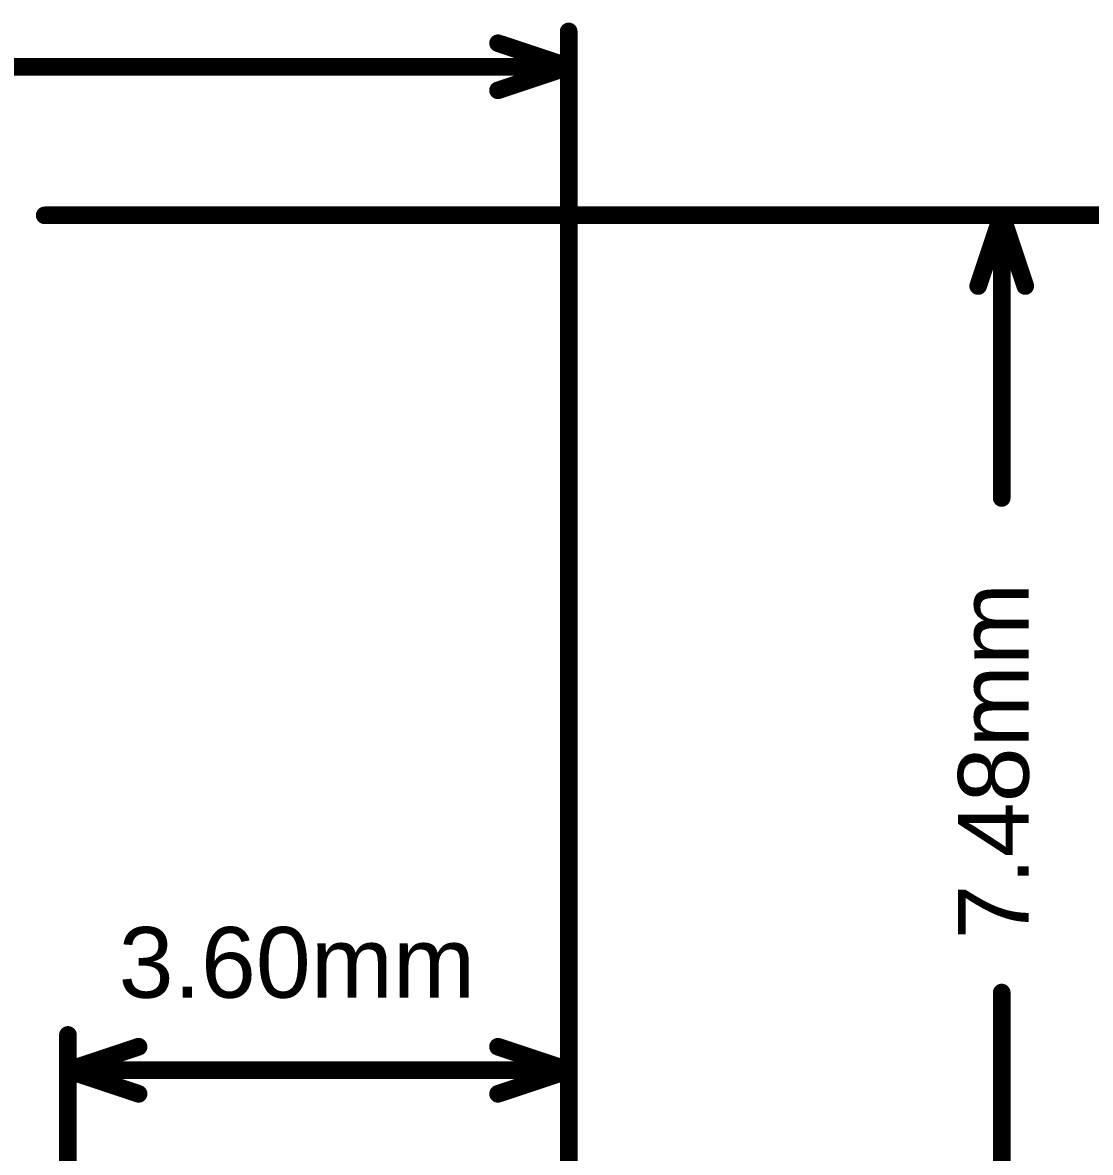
# Model space of a CAD drawing. Header units: inches. Extents: x -35 to 304, y -8 to 63.
# Drawn here: x 12.07 to 19.75, y 9.75 to 17.87 of the extents above; entities that cross this region are included whole.
import ezdxf

# ---------------------------------------------------------------- set-up
doc = ezdxf.new("R2010")
doc.units = ezdxf.units.IN
doc.layers.add('Dimensions', color=6, linetype='Continuous')
doc.styles.add('Arial', font='', dxfattribs={"height": 0.2})
doc.styles.get('Arial').set_extended_font_data('Arial')

msp = doc.modelspace()

# ---------------------------------------------------------------- linework, layer by layer
at = {"layer": 'Dimensions'}
for points in [[(15.9969, 9.2921, 0.127, 0.127, 0), (15.9969, 17.8054, 0.127, 0.127, 0)], [(15.4889, 17.7207, 0.127, 0.127, 0), (15.9969, 17.5514, 0.127, 0.127, 0)], [(9.9219, 17.5514, 0.127, 0.127, 0), (15.9969, 17.5514, 0.127, 0.127, 0)], [(15.4889, 17.3821, 0.127, 0.127, 0), (15.9969, 17.5514, 0.127, 0.127, 0)], [(12.2296, 16.4835, 0.127, 0.127, 0), (19.3639, 16.4835, 0.127, 0.127, 0)], [(12.2296, 16.4835, 0.127, 0.127, 0), (21.3705, 16.4835, 0.127, 0.127, 0)], [(18.9405, 15.9755, 0.127, 0.127, 0), (19.1099, 16.4835, 0.127, 0.127, 0)], [(19.1099, 16.4835, 0.127, 0.127, 0), (19.2792, 15.9755, 0.127, 0.127, 0)], [(19.1099, 14.4517, 0.127, 0.127, 0), (19.1099, 16.4835, 0.127, 0.127, 0)], [(19.1099, 9, 0.127, 0.127, 0), (19.1099, 10.8966, 0.127, 0.127, 0)], [(12.3969, 9, 0.127, 0.127, 0), (12.3969, 10.5918, 0.127, 0.127, 0)], [(15.9969, 9, 0.127, 0.127, 0), (15.9969, 10.5918, 0.127, 0.127, 0)], [(12.3969, 10.3378, 0.127, 0.127, 0), (12.9049, 10.5071, 0.127, 0.127, 0)], [(15.4889, 10.5071, 0.127, 0.127, 0), (15.9969, 10.3378, 0.127, 0.127, 0)], [(12.3969, 10.3378, 0.127, 0.127, 0), (12.9049, 10.1685, 0.127, 0.127, 0)], [(12.3969, 10.3378, 0.127, 0.127, 0), (14.1969, 10.3378, 0.127, 0.127, 0)], [(14.1969, 10.3378, 0.127, 0.127, 0), (15.9969, 10.3378, 0.127, 0.127, 0)], [(15.4889, 10.1685, 0.127, 0.127, 0), (15.9969, 10.3378, 0.127, 0.127, 0)]]:
    msp.add_lwpolyline(points, format="xyseb", dxfattribs=at)
for points in [[(15.9651, 17.8054, 0.0635, 0.0635, 1), (16.0286, 17.8054, 0.0635, 0.0635, 1)], [(15.4571, 17.7207, 0.0635, 0.0635, 1), (15.5206, 17.7207, 0.0635, 0.0635, 1)], [(15.9651, 17.5514, 0.0635, 0.0635, 1), (16.0286, 17.5514, 0.0635, 0.0635, 1)], [(15.9651, 17.5514, 0.0635, 0.0635, 1), (16.0286, 17.5514, 0.0635, 0.0635, 1)], [(15.9651, 17.5514, 0.0635, 0.0635, 1), (16.0286, 17.5514, 0.0635, 0.0635, 1)], [(15.4571, 17.3821, 0.0635, 0.0635, 1), (15.5206, 17.3821, 0.0635, 0.0635, 1)], [(12.1978, 16.4835, 0.0635, 0.0635, 1), (12.2613, 16.4835, 0.0635, 0.0635, 1)], [(12.1978, 16.4835, 0.0635, 0.0635, 1), (12.2613, 16.4835, 0.0635, 0.0635, 1)], [(19.0781, 16.4835, 0.0635, 0.0635, 1), (19.1416, 16.4835, 0.0635, 0.0635, 1)], [(19.0781, 16.4835, 0.0635, 0.0635, 1), (19.1416, 16.4835, 0.0635, 0.0635, 1)], [(19.0781, 16.4835, 0.0635, 0.0635, 1), (19.1416, 16.4835, 0.0635, 0.0635, 1)], [(19.3321, 16.4835, 0.0635, 0.0635, 1), (19.3956, 16.4835, 0.0635, 0.0635, 1)], [(18.9088, 15.9755, 0.0635, 0.0635, 1), (18.9723, 15.9755, 0.0635, 0.0635, 1)], [(19.2474, 15.9755, 0.0635, 0.0635, 1), (19.3109, 15.9755, 0.0635, 0.0635, 1)], [(19.0781, 14.4517, 0.0635, 0.0635, 1), (19.1416, 14.4517, 0.0635, 0.0635, 1)], [(19.0781, 10.8966, 0.0635, 0.0635, 1), (19.1416, 10.8966, 0.0635, 0.0635, 1)], [(12.3651, 10.5918, 0.0635, 0.0635, 1), (12.4286, 10.5918, 0.0635, 0.0635, 1)], [(15.9651, 10.5918, 0.0635, 0.0635, 1), (16.0286, 10.5918, 0.0635, 0.0635, 1)], [(12.8731, 10.5071, 0.0635, 0.0635, 1), (12.9366, 10.5071, 0.0635, 0.0635, 1)], [(15.4571, 10.5071, 0.0635, 0.0635, 1), (15.5206, 10.5071, 0.0635, 0.0635, 1)], [(12.3651, 10.3378, 0.0635, 0.0635, 1), (12.4286, 10.3378, 0.0635, 0.0635, 1)], [(12.3651, 10.3378, 0.0635, 0.0635, 1), (12.4286, 10.3378, 0.0635, 0.0635, 1)], [(12.3651, 10.3378, 0.0635, 0.0635, 1), (12.4286, 10.3378, 0.0635, 0.0635, 1)], [(14.1651, 10.3378, 0.0635, 0.0635, 1), (14.2286, 10.3378, 0.0635, 0.0635, 1)], [(14.1651, 10.3378, 0.0635, 0.0635, 1), (14.2286, 10.3378, 0.0635, 0.0635, 1)], [(15.9651, 10.3378, 0.0635, 0.0635, 1), (16.0286, 10.3378, 0.0635, 0.0635, 1)], [(15.9651, 10.3378, 0.0635, 0.0635, 1), (16.0286, 10.3378, 0.0635, 0.0635, 1)], [(15.9651, 10.3378, 0.0635, 0.0635, 1), (16.0286, 10.3378, 0.0635, 0.0635, 1)], [(12.8731, 10.1685, 0.0635, 0.0635, 1), (12.9366, 10.1685, 0.0635, 0.0635, 1)], [(15.4571, 10.1685, 0.0635, 0.0635, 1), (15.5206, 10.1685, 0.0635, 0.0635, 1)]]:
    msp.add_lwpolyline(points, format="xyseb", close=True, dxfattribs=at)

# ---------------------------------------------------------------- texts
at = {"layer": 'Dimensions', "style": 'Arial'}
msp.add_text('7.48mm', height=0.508, rotation=90, dxfattribs=at).set_placement((19.304, 11.2776))
msp.add_text('3.60mm', height=0.508, dxfattribs=at).set_placement((12.7615, 10.8595))

doc.saveas('drawing.dxf')
